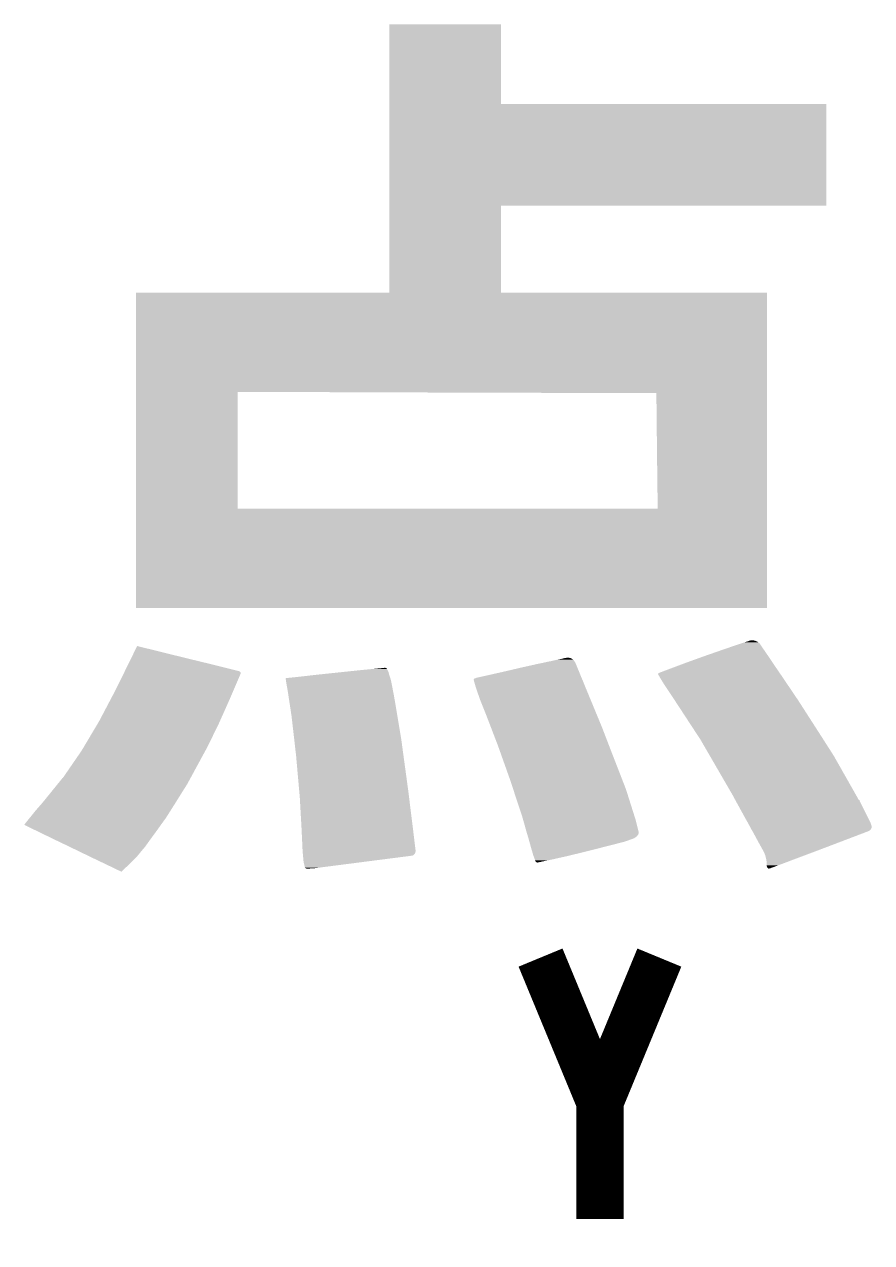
# Model space of a CAD drawing. Extents: x 0 to 1.77, y 0.1 to 2.36.
# Drawn here: x 0.4146 to 0.4859, y 1.4759 to 1.5784 of the extents above; entities that cross this region are included whole.
import ezdxf

# ---------------------------------------------------------------- set-up
doc = ezdxf.new("R2010")
doc.units = 0
doc.layers.add('ASSY_ART', color=2, linetype='CONTINUOUS')

msp = doc.modelspace()

# ---------------------------------------------------------------- linework, layer by layer
at = {"layer": 'ASSY_ART', "const_width": 0.004}
for points in [[(0.463, 1.47787), (0.463, 1.48777), (0.458, 1.49987)], [(0.468, 1.49987), (0.463, 1.48777)]]:
    msp.add_lwpolyline(points, dxfattribs=at)
at = {"layer": 'ASSY_ART'}
for points in [[(0.44527, 1.57174), (0.44527, 1.57844), (0.45468, 1.57174), (0.45468, 1.57844)], [(0.44527, 1.57844), (0.44527, 1.57844), (0.45468, 1.57844), (0.44527, 1.57844)], [(0.44527, 1.56318), (0.44527, 1.57174), (0.48206, 1.56318), (0.48206, 1.57174)], [(0.44527, 1.57174), (0.44527, 1.57174), (0.48206, 1.57174), (0.45469, 1.57174)], [(0.44527, 1.57174), (0.44527, 1.57174), (0.45469, 1.57174), (0.45468, 1.57174)], [(0.44527, 1.56317), (0.44527, 1.56318), (0.45468, 1.56317), (0.45469, 1.56318)], [(0.44527, 1.56318), (0.44527, 1.56318), (0.45469, 1.56318), (0.48206, 1.56318)], [(0.44527, 1.55587), (0.44527, 1.56317), (0.45468, 1.55587), (0.45468, 1.56317)], [(0.42395, 1.5475), (0.42395, 1.55586), (0.47705, 1.5475), (0.47705, 1.55586)], [(0.42395, 1.55586), (0.42395, 1.55586), (0.47705, 1.55586), (0.45469, 1.55586)], [(0.44527, 1.55586), (0.44527, 1.55587), (0.45469, 1.55586), (0.45468, 1.55587)], [(0.42395, 1.53767), (0.42395, 1.5475), (0.43252, 1.53767), (0.43252, 1.5475)], [(0.45013, 1.54744), (0.43252, 1.5475), (0.47705, 1.54744), (0.47705, 1.5475)], [(0.46775, 1.54739), (0.45013, 1.54744), (0.47705, 1.54739), (0.47705, 1.54744)], [(0.4678, 1.54253), (0.46775, 1.54739), (0.47705, 1.54253), (0.47705, 1.54739)], [(0.46786, 1.53767), (0.4678, 1.54253), (0.47705, 1.53767), (0.47705, 1.54253)], [(0.42395, 1.52931), (0.42395, 1.53767), (0.47705, 1.52931), (0.47705, 1.53767)], [(0.42395, 1.53767), (0.42395, 1.53767), (0.46786, 1.53767), (0.43252, 1.53767)], [(0.47462, 1.52623), (0.47468, 1.52625), (0.4765, 1.52623), (0.47648, 1.52625)], [(0.47468, 1.52625), (0.47485, 1.52631), (0.47648, 1.52625), (0.47644, 1.52631)], [(0.47485, 1.52631), (0.47501, 1.52636), (0.47644, 1.52631), (0.47639, 1.52636)], [(0.47501, 1.52636), (0.47515, 1.5264), (0.47639, 1.52636), (0.47633, 1.5264)], [(0.47515, 1.5264), (0.47528, 1.52645), (0.47633, 1.5264), (0.47627, 1.52645)], [(0.47528, 1.52645), (0.47539, 1.52648), (0.47627, 1.52645), (0.47621, 1.52648)], [(0.47539, 1.52648), (0.47548, 1.52651), (0.47621, 1.52648), (0.47614, 1.52651)], [(0.47548, 1.52651), (0.47556, 1.52654), (0.47614, 1.52651), (0.47608, 1.52654)], [(0.47556, 1.52654), (0.47563, 1.52656), (0.47608, 1.52654), (0.47601, 1.52656)], [(0.47563, 1.52656), (0.47569, 1.52657), (0.47601, 1.52656), (0.47594, 1.52657)], [(0.47569, 1.52657), (0.4757, 1.52657), (0.47594, 1.52657), (0.47593, 1.52657)], [(0.4757, 1.52657), (0.47576, 1.52658), (0.47593, 1.52657), (0.47587, 1.52658)], [(0.47576, 1.52658), (0.47577, 1.52658), (0.47587, 1.52658), (0.47586, 1.52658)], [(0.47577, 1.52658), (0.47579, 1.52658), (0.47586, 1.52658), (0.47579, 1.52658)], [(0.42353, 1.52504), (0.42405, 1.5261), (0.42834, 1.52504), (0.42405, 1.5261)], [(0.47029, 1.52471), (0.47173, 1.52523), (0.47753, 1.52471), (0.47718, 1.52523)], [(0.47173, 1.52523), (0.47319, 1.52574), (0.47718, 1.52523), (0.47683, 1.52574)], [(0.47319, 1.52574), (0.47447, 1.52618), (0.47683, 1.52574), (0.47653, 1.52618)], [(0.47447, 1.52618), (0.47462, 1.52623), (0.47653, 1.52618), (0.4765, 1.52623)], [(0.42301, 1.52398), (0.42334, 1.52464), (0.43263, 1.52398), (0.42999, 1.52464)], [(0.42334, 1.52464), (0.42353, 1.52504), (0.42999, 1.52464), (0.42834, 1.52504)], [(0.44402, 1.52418), (0.44417, 1.5242), (0.44507, 1.52418), (0.44506, 1.5242)], [(0.44417, 1.5242), (0.44431, 1.52421), (0.44506, 1.5242), (0.44505, 1.52421)], [(0.44431, 1.52421), (0.44444, 1.52422), (0.44505, 1.52421), (0.44503, 1.52422)], [(0.44444, 1.52422), (0.44456, 1.52423), (0.44503, 1.52422), (0.44502, 1.52423)], [(0.44456, 1.52423), (0.44463, 1.52424), (0.44502, 1.52423), (0.44501, 1.52424)], [(0.44463, 1.52424), (0.44466, 1.52424), (0.44501, 1.52424), (0.445, 1.52424)], [(0.44466, 1.52424), (0.44473, 1.52425), (0.445, 1.52424), (0.44499, 1.52425)], [(0.44473, 1.52425), (0.44479, 1.52426), (0.44499, 1.52425), (0.44497, 1.52426)], [(0.44479, 1.52426), (0.44483, 1.52426), (0.44497, 1.52426), (0.44495, 1.52426)], [(0.44483, 1.52426), (0.44486, 1.52427), (0.44495, 1.52426), (0.44494, 1.52427)], [(0.44486, 1.52427), (0.44488, 1.52427), (0.44494, 1.52427), (0.44492, 1.52427)], [(0.44489, 1.52427), (0.4449, 1.52427), (0.44492, 1.52427), (0.4449, 1.52427)], [(0.45494, 1.52395), (0.45635, 1.52428), (0.46124, 1.52395), (0.4611, 1.52428)], [(0.45635, 1.52428), (0.45778, 1.5246), (0.4611, 1.52428), (0.46097, 1.5246)], [(0.45778, 1.5246), (0.45841, 1.52473), (0.46097, 1.5246), (0.46091, 1.52473)], [(0.45841, 1.52473), (0.45842, 1.52474), (0.4609, 1.52473), (0.46089, 1.52474)], [(0.45844, 1.52474), (0.45867, 1.52479), (0.46089, 1.52474), (0.46087, 1.52479)], [(0.45867, 1.52479), (0.45889, 1.52483), (0.46087, 1.52479), (0.46084, 1.52483)], [(0.45889, 1.52483), (0.45901, 1.52486), (0.46084, 1.52483), (0.46082, 1.52486)], [(0.45901, 1.52486), (0.45909, 1.52488), (0.46082, 1.52486), (0.46081, 1.52488)], [(0.45909, 1.52488), (0.45928, 1.52492), (0.46081, 1.52488), (0.46077, 1.52492)], [(0.45928, 1.52492), (0.45946, 1.52496), (0.46077, 1.52492), (0.46073, 1.52496)], [(0.45946, 1.52496), (0.45962, 1.52499), (0.46073, 1.52496), (0.46069, 1.52499)], [(0.45962, 1.52499), (0.45976, 1.52502), (0.46069, 1.52499), (0.46064, 1.52502)], [(0.45976, 1.52502), (0.45988, 1.52505), (0.46064, 1.52502), (0.4606, 1.52505)], [(0.45988, 1.52505), (0.45998, 1.52507), (0.4606, 1.52505), (0.46055, 1.52507)], [(0.45998, 1.52507), (0.46006, 1.52509), (0.46055, 1.52507), (0.46049, 1.52509)], [(0.46006, 1.52509), (0.46008, 1.52509), (0.46049, 1.52509), (0.46048, 1.52509)], [(0.46008, 1.52509), (0.46015, 1.5251), (0.46048, 1.52509), (0.46044, 1.5251)], [(0.46015, 1.5251), (0.4602, 1.52511), (0.46044, 1.5251), (0.4604, 1.52511)], [(0.4602, 1.52511), (0.46024, 1.52511), (0.4604, 1.52511), (0.46039, 1.52511)], [(0.46024, 1.52511), (0.46028, 1.52511), (0.46039, 1.52511), (0.46035, 1.52511)], [(0.46028, 1.52511), (0.46033, 1.52511), (0.46035, 1.52511), (0.46033, 1.52511)], [(0.4609, 1.52473), (0.46091, 1.52474), (0.46091, 1.52473), (0.46091, 1.52474)], [(0.46798, 1.52384), (0.46906, 1.52425), (0.47812, 1.52384), (0.47784, 1.52425)], [(0.46906, 1.52425), (0.47029, 1.52471), (0.47784, 1.52425), (0.47753, 1.52471)], [(0.42235, 1.52263), (0.42291, 1.52377), (0.43227, 1.52263), (0.43276, 1.52377)], [(0.42291, 1.52378), (0.42292, 1.52379), (0.43276, 1.52378), (0.43276, 1.52379)], [(0.42291, 1.52377), (0.42291, 1.52378), (0.43276, 1.52377), (0.43276, 1.52378)], [(0.42292, 1.52379), (0.42293, 1.52381), (0.43276, 1.52379), (0.43277, 1.52381)], [(0.42293, 1.52382), (0.42294, 1.52383), (0.43277, 1.52382), (0.43276, 1.52383)], [(0.42293, 1.52381), (0.42293, 1.52382), (0.43277, 1.52381), (0.43277, 1.52382)], [(0.42294, 1.52383), (0.42295, 1.52385), (0.43276, 1.52383), (0.43276, 1.52385)], [(0.42295, 1.52386), (0.42296, 1.52387), (0.43276, 1.52386), (0.43275, 1.52387)], [(0.42295, 1.52385), (0.42295, 1.52386), (0.43276, 1.52385), (0.43276, 1.52386)], [(0.42296, 1.52388), (0.42297, 1.52389), (0.43275, 1.52388), (0.43274, 1.52389)], [(0.42296, 1.52387), (0.42296, 1.52388), (0.43275, 1.52387), (0.43275, 1.52388)], [(0.42297, 1.5239), (0.42298, 1.52391), (0.43273, 1.5239), (0.43272, 1.52391)], [(0.42297, 1.52389), (0.42297, 1.5239), (0.43274, 1.52389), (0.43273, 1.5239)], [(0.42298, 1.52392), (0.42299, 1.52393), (0.43272, 1.52392), (0.43271, 1.52393)], [(0.42298, 1.52391), (0.42298, 1.52392), (0.43272, 1.52391), (0.43272, 1.52392)], [(0.42299, 1.52394), (0.423, 1.52395), (0.43268, 1.52394), (0.43268, 1.52395)], [(0.42299, 1.52393), (0.42299, 1.52394), (0.43269, 1.52393), (0.43269, 1.52394)], [(0.42299, 1.52394), (0.42299, 1.52394), (0.43269, 1.52394), (0.43268, 1.52394)], [(0.42299, 1.52393), (0.42299, 1.52393), (0.43271, 1.52393), (0.43269, 1.52393)], [(0.423, 1.52396), (0.42301, 1.52397), (0.43266, 1.52396), (0.43265, 1.52397)], [(0.423, 1.52395), (0.423, 1.52396), (0.43268, 1.52395), (0.43266, 1.52396)], [(0.42301, 1.52397), (0.42301, 1.52398), (0.43265, 1.52397), (0.43263, 1.52398)], [(0.43655, 1.52337), (0.43655, 1.52338), (0.44537, 1.52337), (0.44537, 1.52338)], [(0.43655, 1.52338), (0.43655, 1.52338), (0.44537, 1.52338), (0.44536, 1.52338)], [(0.43655, 1.52336), (0.43655, 1.52337), (0.44537, 1.52336), (0.44537, 1.52337)], [(0.43655, 1.52333), (0.43655, 1.52336), (0.44538, 1.52333), (0.44537, 1.52336)], [(0.43658, 1.52317), (0.43655, 1.52333), (0.44542, 1.52317), (0.44538, 1.52333)], [(0.43656, 1.52338), (0.43656, 1.52339), (0.44536, 1.52338), (0.44536, 1.52339)], [(0.43657, 1.52339), (0.43657, 1.5234), (0.44536, 1.52339), (0.44536, 1.5234)], [(0.43659, 1.52308), (0.43658, 1.52317), (0.44544, 1.52308), (0.44542, 1.52317)], [(0.43659, 1.5234), (0.43775, 1.52352), (0.44536, 1.5234), (0.44532, 1.52352)], [(0.43775, 1.52352), (0.43904, 1.52367), (0.44532, 1.52352), (0.44527, 1.52367)], [(0.43904, 1.52367), (0.44057, 1.52383), (0.44527, 1.52367), (0.44522, 1.52383)], [(0.44057, 1.52383), (0.44142, 1.52392), (0.44522, 1.52383), (0.4452, 1.52392)], [(0.44142, 1.52392), (0.44266, 1.52405), (0.4452, 1.52392), (0.44514, 1.52405)], [(0.44266, 1.52405), (0.44347, 1.52413), (0.44514, 1.52405), (0.4451, 1.52413)], [(0.44347, 1.52413), (0.44389, 1.52417), (0.4451, 1.52413), (0.44508, 1.52417)], [(0.44389, 1.52417), (0.44402, 1.52418), (0.44508, 1.52417), (0.44507, 1.52418)], [(0.45237, 1.52327), (0.45237, 1.52328), (0.46152, 1.52327), (0.46151, 1.52328)], [(0.45237, 1.52326), (0.45237, 1.52327), (0.46152, 1.52326), (0.46152, 1.52327)], [(0.45237, 1.52325), (0.45237, 1.52326), (0.46153, 1.52325), (0.46152, 1.52326)], [(0.45237, 1.52324), (0.45237, 1.52325), (0.46153, 1.52324), (0.46153, 1.52325)], [(0.45238, 1.52323), (0.45237, 1.52324), (0.46153, 1.52323), (0.46153, 1.52324)], [(0.45238, 1.5233), (0.45239, 1.52331), (0.4615, 1.5233), (0.4615, 1.52331)], [(0.45238, 1.52329), (0.45238, 1.5233), (0.46151, 1.52329), (0.4615, 1.5233)], [(0.45238, 1.52328), (0.45238, 1.52329), (0.46151, 1.52328), (0.46151, 1.52329)], [(0.45238, 1.52322), (0.45238, 1.52323), (0.46154, 1.52322), (0.46153, 1.52323)], [(0.45258, 1.52253), (0.45238, 1.52322), (0.46182, 1.52253), (0.46154, 1.52322)], [(0.45239, 1.52332), (0.4524, 1.52333), (0.4615, 1.52332), (0.46149, 1.52333)], [(0.45239, 1.52331), (0.45239, 1.52332), (0.4615, 1.52331), (0.4615, 1.52332)], [(0.4524, 1.52333), (0.45241, 1.52334), (0.46149, 1.52333), (0.46149, 1.52334)], [(0.45241, 1.52334), (0.45242, 1.52335), (0.46149, 1.52334), (0.46149, 1.52335)], [(0.45242, 1.52335), (0.45243, 1.52336), (0.46148, 1.52335), (0.46148, 1.52336)], [(0.45242, 1.52335), (0.45242, 1.52335), (0.46149, 1.52335), (0.46148, 1.52335)], [(0.45245, 1.52336), (0.45259, 1.52342), (0.46148, 1.52336), (0.46146, 1.52342)], [(0.45259, 1.52342), (0.45263, 1.52343), (0.46146, 1.52342), (0.46145, 1.52343)], [(0.45263, 1.52343), (0.4537, 1.52367), (0.46145, 1.52343), (0.46135, 1.52367)], [(0.4537, 1.52367), (0.45494, 1.52395), (0.46135, 1.52367), (0.46124, 1.52395)], [(0.46789, 1.52375), (0.46789, 1.52376), (0.47818, 1.52375), (0.47817, 1.52376)], [(0.46789, 1.52374), (0.46789, 1.52375), (0.47818, 1.52374), (0.47818, 1.52375)], [(0.46789, 1.52373), (0.46789, 1.52374), (0.47819, 1.52373), (0.47819, 1.52374)], [(0.46789, 1.52374), (0.46789, 1.52374), (0.47819, 1.52374), (0.47818, 1.52374)], [(0.46789, 1.52372), (0.46789, 1.52373), (0.4782, 1.52372), (0.47819, 1.52373)], [(0.4679, 1.52378), (0.46791, 1.52379), (0.47816, 1.52378), (0.47815, 1.52379)], [(0.4679, 1.52377), (0.4679, 1.52378), (0.47816, 1.52377), (0.47816, 1.52378)], [(0.4679, 1.52376), (0.4679, 1.52377), (0.47817, 1.52376), (0.47817, 1.52377)], [(0.4679, 1.52377), (0.4679, 1.52377), (0.47817, 1.52377), (0.47816, 1.52377)], [(0.4679, 1.52371), (0.4679, 1.52372), (0.4782, 1.52371), (0.4782, 1.52372)], [(0.46823, 1.52314), (0.4679, 1.52371), (0.47859, 1.52314), (0.47821, 1.52371)], [(0.4679, 1.52371), (0.4679, 1.52371), (0.47821, 1.52371), (0.4782, 1.52371)], [(0.46791, 1.52379), (0.46793, 1.52381), (0.47815, 1.52379), (0.47814, 1.52381)], [(0.46793, 1.52381), (0.46794, 1.52382), (0.47814, 1.52381), (0.47813, 1.52382)], [(0.46794, 1.52382), (0.46796, 1.52383), (0.47813, 1.52382), (0.47813, 1.52383)], [(0.46796, 1.52383), (0.46798, 1.52384), (0.47813, 1.52383), (0.47812, 1.52384)], [(0.42185, 1.52167), (0.42235, 1.52263), (0.43186, 1.52167), (0.43227, 1.52263)], [(0.43664, 1.52277), (0.43659, 1.52308), (0.4455, 1.52277), (0.44544, 1.52308)], [(0.43671, 1.5224), (0.43664, 1.52277), (0.44557, 1.5224), (0.4455, 1.52277)], [(0.43678, 1.52194), (0.43671, 1.5224), (0.44566, 1.52194), (0.44557, 1.5224)], [(0.45291, 1.52159), (0.45258, 1.52253), (0.46221, 1.52159), (0.46182, 1.52253)], [(0.46865, 1.5225), (0.46823, 1.52314), (0.47903, 1.5225), (0.47859, 1.52314)], [(0.46916, 1.52174), (0.46865, 1.5225), (0.47954, 1.52174), (0.47903, 1.5225)], [(0.42086, 1.51979), (0.42185, 1.52167), (0.43102, 1.51979), (0.43186, 1.52167)], [(0.43704, 1.52023), (0.43678, 1.52194), (0.44595, 1.52023), (0.44566, 1.52194)], [(0.45343, 1.52028), (0.45291, 1.52159), (0.46275, 1.52028), (0.46221, 1.52159)], [(0.4693, 1.52152), (0.46916, 1.52174), (0.47969, 1.52152), (0.47954, 1.52174)], [(0.47146, 1.51822), (0.4693, 1.52152), (0.48181, 1.51822), (0.47969, 1.52152)], [(0.43727, 1.51824), (0.43704, 1.52023), (0.44628, 1.51824), (0.44595, 1.52023)], [(0.45383, 1.51924), (0.45343, 1.52028), (0.46318, 1.51924), (0.46275, 1.52028)], [(0.4195, 1.5175), (0.4207, 1.51952), (0.42991, 1.5175), (0.4309, 1.51952)], [(0.4207, 1.51952), (0.42086, 1.51979), (0.4309, 1.51952), (0.43102, 1.51979)], [(0.45442, 1.5177), (0.45383, 1.51924), (0.46377, 1.5177), (0.46318, 1.51924)], [(0.43743, 1.51683), (0.43727, 1.51824), (0.44647, 1.51683), (0.44628, 1.51824)], [(0.47226, 1.51684), (0.47146, 1.51822), (0.48269, 1.51684), (0.48181, 1.51822)], [(0.4178, 1.515), (0.41936, 1.51727), (0.42855, 1.515), (0.42978, 1.51727)], [(0.41936, 1.51727), (0.4195, 1.5175), (0.42978, 1.51727), (0.42991, 1.5175)], [(0.4555, 1.51466), (0.45442, 1.5177), (0.46495, 1.51466), (0.46377, 1.5177)], [(0.43771, 1.51367), (0.43743, 1.51683), (0.4469, 1.51367), (0.44647, 1.51683)], [(0.47416, 1.51356), (0.47226, 1.51684), (0.48455, 1.51356), (0.48269, 1.51684)], [(0.41735, 1.51447), (0.41778, 1.515), (0.42826, 1.51447), (0.42855, 1.515)], [(0.41611, 1.51294), (0.41735, 1.51447), (0.4273, 1.51294), (0.42826, 1.51447)], [(0.45571, 1.51401), (0.4555, 1.51466), (0.4652, 1.51401), (0.46495, 1.51466)], [(0.45646, 1.51173), (0.45571, 1.51401), (0.46592, 1.51173), (0.4652, 1.51401)], [(0.4155, 1.51224), (0.41611, 1.51294), (0.42686, 1.51224), (0.4273, 1.51294)], [(0.43774, 1.51332), (0.43771, 1.51367), (0.44694, 1.51332), (0.4469, 1.51367)], [(0.43789, 1.51065), (0.43774, 1.51332), (0.44727, 1.51065), (0.44694, 1.51332)], [(0.47443, 1.51306), (0.47416, 1.51356), (0.48483, 1.51306), (0.48455, 1.51356)], [(0.4753, 1.51148), (0.47443, 1.51306), (0.48565, 1.51148), (0.48485, 1.51306)], [(0.48483, 1.51306), (0.48485, 1.51307), (0.48485, 1.51306), (0.48485, 1.51307)], [(0.41501, 1.51163), (0.4155, 1.51224), (0.42647, 1.51163), (0.42686, 1.51224)], [(0.41456, 1.51108), (0.41457, 1.51109), (0.42608, 1.51108), (0.42608, 1.51109)], [(0.41456, 1.51107), (0.41456, 1.51108), (0.42607, 1.51107), (0.42607, 1.51108)], [(0.41456, 1.51108), (0.41456, 1.51108), (0.42607, 1.51108), (0.42608, 1.51108)], [(0.41456, 1.51106), (0.41456, 1.51107), (0.42607, 1.51106), (0.42607, 1.51107)], [(0.41456, 1.51105), (0.41456, 1.51106), (0.42606, 1.51105), (0.42606, 1.51106)], [(0.41456, 1.51106), (0.41456, 1.51106), (0.42606, 1.51106), (0.42607, 1.51106)], [(0.41457, 1.51109), (0.41499, 1.51161), (0.42608, 1.51109), (0.42646, 1.51161)], [(0.41457, 1.51104), (0.41457, 1.51105), (0.42605, 1.51104), (0.42605, 1.51105)], [(0.41457, 1.51105), (0.41457, 1.51105), (0.42605, 1.51105), (0.42606, 1.51105)], [(0.4146, 1.51102), (0.41457, 1.51104), (0.42603, 1.51102), (0.42605, 1.51104)], [(0.41463, 1.51101), (0.4146, 1.51102), (0.42602, 1.51101), (0.42603, 1.51102)], [(0.41464, 1.511), (0.41463, 1.51101), (0.42602, 1.511), (0.42602, 1.51101)], [(0.41581, 1.51043), (0.41464, 1.511), (0.42561, 1.51043), (0.42602, 1.511)], [(0.41499, 1.51161), (0.41501, 1.51163), (0.42646, 1.51161), (0.42647, 1.51163)], [(0.45653, 1.51149), (0.45646, 1.51173), (0.466, 1.51149), (0.46592, 1.51173)], [(0.45681, 1.51049), (0.45653, 1.51149), (0.46625, 1.51049), (0.466, 1.51149)], [(0.47543, 1.51125), (0.4753, 1.51148), (0.48576, 1.51125), (0.48565, 1.51148)], [(0.47558, 1.51098), (0.47543, 1.51125), (0.48585, 1.51098), (0.48576, 1.51125)], [(0.47559, 1.51095), (0.47558, 1.51098), (0.48586, 1.51095), (0.48585, 1.51098)], [(0.47561, 1.51092), (0.47559, 1.51095), (0.48586, 1.51092), (0.48586, 1.51095)], [(0.47563, 1.51089), (0.47561, 1.51092), (0.48586, 1.51089), (0.48586, 1.51092)], [(0.47564, 1.51086), (0.47563, 1.51089), (0.48586, 1.51086), (0.48586, 1.51089)], [(0.47566, 1.51084), (0.47564, 1.51086), (0.48586, 1.51084), (0.48586, 1.51086)], [(0.41713, 1.50979), (0.41581, 1.51043), (0.42514, 1.50979), (0.42561, 1.51043)], [(0.43797, 1.50891), (0.43789, 1.51065), (0.44748, 1.50891), (0.44727, 1.51065)], [(0.45682, 1.51046), (0.45681, 1.51049), (0.46626, 1.51046), (0.46625, 1.51049)], [(0.45683, 1.51042), (0.45682, 1.51046), (0.46626, 1.51042), (0.46626, 1.51046)], [(0.45684, 1.51039), (0.45683, 1.51042), (0.46626, 1.51039), (0.46626, 1.51042)], [(0.45685, 1.51035), (0.45684, 1.51039), (0.46625, 1.51035), (0.46626, 1.51039)], [(0.45686, 1.51032), (0.45685, 1.51035), (0.46625, 1.51032), (0.46625, 1.51035)], [(0.45687, 1.51028), (0.45686, 1.51032), (0.46624, 1.51028), (0.46625, 1.51032)], [(0.45688, 1.51025), (0.45687, 1.51028), (0.46623, 1.51025), (0.46624, 1.51028)], [(0.45689, 1.51022), (0.45688, 1.51025), (0.46621, 1.51022), (0.46623, 1.51025)], [(0.4569, 1.51019), (0.45689, 1.51022), (0.46619, 1.51019), (0.46621, 1.51022)], [(0.45691, 1.51016), (0.4569, 1.51019), (0.46617, 1.51016), (0.46619, 1.51019)], [(0.45691, 1.51015), (0.45691, 1.51016), (0.46616, 1.51015), (0.46617, 1.51016)], [(0.45693, 1.51009), (0.45691, 1.51015), (0.46611, 1.51009), (0.46616, 1.51015)], [(0.45694, 1.51004), (0.45693, 1.51009), (0.46605, 1.51004), (0.46611, 1.51009)], [(0.45696, 1.50999), (0.45694, 1.51004), (0.46599, 1.50999), (0.46605, 1.51004)], [(0.45697, 1.50995), (0.45696, 1.50999), (0.46593, 1.50995), (0.46599, 1.50999)], [(0.45698, 1.50991), (0.45697, 1.50995), (0.46586, 1.50991), (0.46593, 1.50995)], [(0.45699, 1.50989), (0.45698, 1.50991), (0.46581, 1.50989), (0.46586, 1.50991)], [(0.45705, 1.50965), (0.45699, 1.50989), (0.46514, 1.50965), (0.46581, 1.50989)], [(0.47567, 1.51081), (0.47566, 1.51084), (0.48586, 1.51081), (0.48586, 1.51084)], [(0.47569, 1.51078), (0.47567, 1.51081), (0.48585, 1.51078), (0.48586, 1.51081)], [(0.4757, 1.51075), (0.47569, 1.51078), (0.48584, 1.51075), (0.48585, 1.51078)], [(0.47572, 1.51072), (0.4757, 1.51075), (0.48583, 1.51072), (0.48584, 1.51075)], [(0.47573, 1.5107), (0.47572, 1.51072), (0.48581, 1.5107), (0.48583, 1.51072)], [(0.47575, 1.51066), (0.47573, 1.5107), (0.48579, 1.51066), (0.48581, 1.5107)], [(0.47577, 1.51063), (0.47575, 1.51066), (0.48576, 1.51063), (0.48579, 1.51066)], [(0.47579, 1.5106), (0.47577, 1.51063), (0.48573, 1.5106), (0.48576, 1.51063)], [(0.4758, 1.51057), (0.47579, 1.5106), (0.4857, 1.51057), (0.48573, 1.5106)], [(0.47582, 1.51055), (0.4758, 1.51057), (0.48567, 1.51055), (0.4857, 1.51057)], [(0.47583, 1.51053), (0.47582, 1.51055), (0.48563, 1.51053), (0.48567, 1.51055)], [(0.47584, 1.51051), (0.47583, 1.51053), (0.48559, 1.51051), (0.48563, 1.51053)], [(0.47636, 1.50955), (0.47584, 1.51051), (0.48307, 1.50955), (0.48559, 1.51051)], [(0.41838, 1.50919), (0.41713, 1.50979), (0.42471, 1.50919), (0.42514, 1.50979)], [(0.41869, 1.50904), (0.41838, 1.50919), (0.42458, 1.50904), (0.42471, 1.50919)], [(0.42001, 1.5084), (0.41869, 1.50904), (0.42405, 1.5084), (0.42458, 1.50904)], [(0.43797, 1.50888), (0.43797, 1.50891), (0.44748, 1.50888), (0.44748, 1.50891)], [(0.43797, 1.50887), (0.43797, 1.50888), (0.44748, 1.50887), (0.44748, 1.50888)], [(0.43797, 1.50883), (0.43797, 1.50887), (0.44748, 1.50883), (0.44748, 1.50887)], [(0.43798, 1.50879), (0.43797, 1.50883), (0.44748, 1.50879), (0.44748, 1.50883)], [(0.45707, 1.50959), (0.45705, 1.50965), (0.46493, 1.50959), (0.46514, 1.50965)], [(0.45708, 1.50956), (0.45707, 1.50959), (0.46481, 1.50956), (0.46493, 1.50959)], [(0.45724, 1.50898), (0.45708, 1.50956), (0.46254, 1.50898), (0.46481, 1.50956)], [(0.45728, 1.50886), (0.45724, 1.50898), (0.46207, 1.50886), (0.46254, 1.50898)], [(0.45739, 1.50848), (0.45728, 1.50886), (0.46052, 1.50848), (0.46207, 1.50886)], [(0.47675, 1.50885), (0.47636, 1.50955), (0.48123, 1.50885), (0.48307, 1.50955)], [(0.47682, 1.50871), (0.47675, 1.50885), (0.48086, 1.50871), (0.48123, 1.50885)], [(0.42168, 1.5076), (0.42001, 1.5084), (0.42325, 1.5076), (0.42405, 1.5084)], [(0.43798, 1.50875), (0.43798, 1.50879), (0.44747, 1.50875), (0.44748, 1.50879)], [(0.43799, 1.50871), (0.43798, 1.50875), (0.44746, 1.50871), (0.44747, 1.50875)], [(0.43799, 1.50867), (0.43799, 1.50871), (0.44744, 1.50867), (0.44746, 1.50871)], [(0.43799, 1.50864), (0.43799, 1.50867), (0.44743, 1.50864), (0.44744, 1.50867)], [(0.438, 1.5086), (0.43799, 1.50864), (0.4474, 1.5086), (0.44743, 1.50864)], [(0.438, 1.50857), (0.438, 1.5086), (0.44738, 1.50857), (0.4474, 1.5086)], [(0.438, 1.50854), (0.438, 1.50857), (0.44735, 1.50854), (0.44738, 1.50857)], [(0.438, 1.50852), (0.438, 1.50854), (0.44733, 1.50852), (0.44735, 1.50854)], [(0.438, 1.5085), (0.438, 1.50852), (0.44731, 1.5085), (0.44733, 1.50852)], [(0.438, 1.50849), (0.438, 1.5085), (0.4473, 1.50849), (0.44731, 1.5085)], [(0.43801, 1.50848), (0.438, 1.50849), (0.44728, 1.50848), (0.4473, 1.50849)], [(0.43801, 1.50847), (0.43801, 1.50848), (0.44726, 1.50847), (0.44728, 1.50848)], [(0.43801, 1.50846), (0.43801, 1.50847), (0.44724, 1.50846), (0.44726, 1.50847)], [(0.43801, 1.50845), (0.43801, 1.50846), (0.44722, 1.50845), (0.44724, 1.50846)], [(0.43805, 1.50799), (0.43801, 1.50845), (0.44361, 1.50799), (0.44719, 1.50845)], [(0.43801, 1.50845), (0.43801, 1.50845), (0.4472, 1.50845), (0.44722, 1.50845)], [(0.43806, 1.50791), (0.43805, 1.50799), (0.44299, 1.50791), (0.44361, 1.50799)], [(0.43809, 1.50778), (0.43806, 1.50791), (0.44199, 1.50778), (0.44299, 1.50791)], [(0.43816, 1.50749), (0.43809, 1.50778), (0.43973, 1.50749), (0.44199, 1.50778)], [(0.44719, 1.50845), (0.44719, 1.50845), (0.44719, 1.50845), (0.4472, 1.50845)], [(0.4574, 1.50845), (0.45739, 1.50848), (0.4604, 1.50845), (0.46052, 1.50848)], [(0.45752, 1.50813), (0.4574, 1.50845), (0.45898, 1.50813), (0.4604, 1.50845)], [(0.45754, 1.50806), (0.45752, 1.50813), (0.45865, 1.50806), (0.45898, 1.50813)], [(0.45754, 1.50805), (0.45754, 1.50806), (0.45859, 1.50805), (0.45865, 1.50806)], [(0.45756, 1.50802), (0.45754, 1.50805), (0.45844, 1.50802), (0.45859, 1.50805)], [(0.45757, 1.50799), (0.45756, 1.50802), (0.4583, 1.50799), (0.45844, 1.50802)], [(0.45759, 1.50796), (0.45757, 1.50799), (0.45816, 1.50796), (0.4583, 1.50799)], [(0.45761, 1.50793), (0.45759, 1.50796), (0.45804, 1.50793), (0.45816, 1.50796)], [(0.45762, 1.50792), (0.45761, 1.50793), (0.45798, 1.50792), (0.45802, 1.50793)], [(0.45761, 1.50793), (0.45761, 1.50793), (0.45802, 1.50793), (0.45804, 1.50793)], [(0.45763, 1.50791), (0.45762, 1.50792), (0.45793, 1.50791), (0.45798, 1.50792)], [(0.45764, 1.5079), (0.45763, 1.50791), (0.45789, 1.5079), (0.45793, 1.50791)], [(0.45765, 1.50789), (0.45764, 1.5079), (0.45786, 1.50789), (0.45789, 1.5079)], [(0.45766, 1.50789), (0.45765, 1.50789), (0.45782, 1.50789), (0.45786, 1.50789)], [(0.45767, 1.50788), (0.45766, 1.50789), (0.4578, 1.50788), (0.45782, 1.50789)], [(0.45768, 1.50788), (0.45767, 1.50788), (0.45778, 1.50788), (0.4578, 1.50788)], [(0.4577, 1.50787), (0.45768, 1.50788), (0.45776, 1.50787), (0.45778, 1.50788)], [(0.45771, 1.50787), (0.4577, 1.50787), (0.45775, 1.50787), (0.45776, 1.50787)], [(0.45772, 1.50787), (0.45771, 1.50787), (0.45774, 1.50787), (0.45775, 1.50787)], [(0.45772, 1.50787), (0.45772, 1.50787), (0.45772, 1.50787), (0.45774, 1.50787)], [(0.4769, 1.50851), (0.47682, 1.50871), (0.48032, 1.50851), (0.48086, 1.50871)], [(0.47691, 1.50848), (0.4769, 1.50851), (0.48025, 1.50848), (0.48032, 1.50851)], [(0.47696, 1.5083), (0.47691, 1.50848), (0.47976, 1.5083), (0.48025, 1.50848)], [(0.47701, 1.50808), (0.47696, 1.5083), (0.47918, 1.50808), (0.47976, 1.5083)], [(0.47703, 1.50786), (0.47701, 1.50808), (0.4786, 1.50786), (0.47918, 1.50808)], [(0.47704, 1.50764), (0.47703, 1.50786), (0.47801, 1.50764), (0.4786, 1.50786)], [(0.42272, 1.5071), (0.42168, 1.5076), (0.42272, 1.5071), (0.42325, 1.5076)], [(0.43816, 1.50748), (0.43816, 1.50749), (0.43965, 1.50748), (0.43973, 1.50749)], [(0.43817, 1.50746), (0.43816, 1.50748), (0.43953, 1.50746), (0.43965, 1.50748)], [(0.43817, 1.50745), (0.43817, 1.50746), (0.43942, 1.50745), (0.43953, 1.50746)], [(0.43818, 1.50744), (0.43817, 1.50745), (0.43932, 1.50744), (0.43942, 1.50745)], [(0.43819, 1.50742), (0.43818, 1.50744), (0.43922, 1.50742), (0.43932, 1.50744)], [(0.4382, 1.50741), (0.43819, 1.50742), (0.43913, 1.50741), (0.43922, 1.50742)], [(0.43821, 1.5074), (0.4382, 1.50741), (0.43905, 1.5074), (0.43913, 1.50741)], [(0.43822, 1.5074), (0.43821, 1.5074), (0.43903, 1.5074), (0.43905, 1.5074)], [(0.43823, 1.50739), (0.43822, 1.5074), (0.43893, 1.50739), (0.43903, 1.5074)], [(0.43824, 1.50738), (0.43823, 1.50739), (0.43883, 1.50738), (0.43893, 1.50739)], [(0.43825, 1.50738), (0.43824, 1.50738), (0.43873, 1.50738), (0.43883, 1.50738)], [(0.43827, 1.50737), (0.43825, 1.50738), (0.43865, 1.50737), (0.43873, 1.50738)], [(0.43828, 1.50737), (0.43827, 1.50737), (0.43859, 1.50737), (0.43865, 1.50737)], [(0.4383, 1.50736), (0.43828, 1.50737), (0.43855, 1.50736), (0.43859, 1.50737)], [(0.43831, 1.50736), (0.4383, 1.50736), (0.43839, 1.50736), (0.43855, 1.50736)], [(0.43833, 1.50736), (0.43831, 1.50736), (0.43833, 1.50736), (0.43839, 1.50736)], [(0.47704, 1.50761), (0.47704, 1.50764), (0.47794, 1.50761), (0.47801, 1.50764)], [(0.47704, 1.50757), (0.47704, 1.50761), (0.47783, 1.50757), (0.47794, 1.50761)], [(0.47705, 1.50753), (0.47704, 1.50757), (0.47772, 1.50753), (0.47783, 1.50757)], [(0.47705, 1.50752), (0.47705, 1.50753), (0.4777, 1.50752), (0.47772, 1.50753)], [(0.47706, 1.5075), (0.47705, 1.50752), (0.47763, 1.5075), (0.4777, 1.50752)], [(0.47708, 1.50747), (0.47706, 1.5075), (0.47757, 1.50747), (0.47763, 1.5075)], [(0.47709, 1.50745), (0.47708, 1.50747), (0.4775, 1.50745), (0.47757, 1.50747)], [(0.47709, 1.50744), (0.47709, 1.50745), (0.47749, 1.50744), (0.4775, 1.50745)], [(0.4771, 1.50743), (0.47709, 1.50744), (0.47745, 1.50743), (0.47749, 1.50744)], [(0.47711, 1.50742), (0.4771, 1.50743), (0.47741, 1.50742), (0.47745, 1.50743)], [(0.47713, 1.5074), (0.47711, 1.50742), (0.47738, 1.5074), (0.47741, 1.50742)], [(0.47714, 1.50739), (0.47713, 1.5074), (0.47735, 1.50739), (0.47737, 1.5074)], [(0.47713, 1.5074), (0.47713, 1.5074), (0.47737, 1.5074), (0.47738, 1.5074)], [(0.47714, 1.50738), (0.47714, 1.50739), (0.47733, 1.50738), (0.47735, 1.50739)], [(0.47715, 1.50738), (0.47714, 1.50738), (0.47731, 1.50738), (0.47733, 1.50738)], [(0.47716, 1.50737), (0.47715, 1.50738), (0.47729, 1.50737), (0.47731, 1.50738)], [(0.47717, 1.50737), (0.47716, 1.50737), (0.47727, 1.50737), (0.47729, 1.50737)], [(0.47718, 1.50736), (0.47717, 1.50737), (0.47724, 1.50736), (0.47726, 1.50737)], [(0.47717, 1.50737), (0.47717, 1.50737), (0.47726, 1.50737), (0.47727, 1.50737)], [(0.47719, 1.50736), (0.47718, 1.50736), (0.47721, 1.50736), (0.47724, 1.50736)], [(0.4772, 1.50736), (0.47719, 1.50736), (0.4772, 1.50736), (0.47721, 1.50736)]]:
    msp.add_solid(points, dxfattribs=at)

doc.saveas('drawing.dxf')
